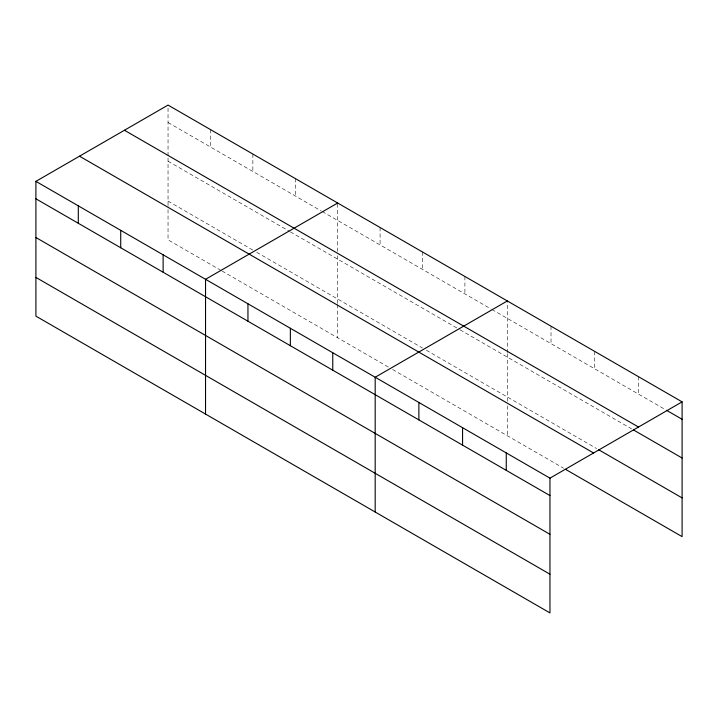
<?xml version="1.0" encoding="UTF-8"?>
<svg xmlns="http://www.w3.org/2000/svg" width="718" height="718" viewBox="0 0 718 718"><rect width="100%" height="100%" fill="white"/><g stroke="black" fill="none" stroke-linecap="round" stroke-linejoin="round"><path stroke-width="0.54" stroke-dasharray="3.59 2.69" d="M168.039 205.545L168.039 156.802M168.039 155.689L168.039 105.079M337.684 255.841L337.684 303.49M337.684 251.417L337.684 203.014M507.321 353.786L507.321 401.425M507.321 352.682L507.321 300.959M168.039 122.5L321.296 210.984M322.256 211.541L490.933 308.919M491.902 309.476L665.595 409.754M168.039 161.227L289.489 231.34M290.449 231.896L459.125 329.284M460.094 329.84L631.607 428.861M168.039 201.121L252.862 250.088M256.721 252.314L422.498 348.033M426.357 350.258L596.649 448.579M221.054 270.453L168.039 239.848L168.039 206.649M222.015 271.009L388.77 367.275M392.62 369.501L563.639 468.244M638.401 376.636L638.401 394.065M594.71 351.407L594.71 368.837M551.011 326.178L551.011 343.608M507.321 405.849L507.321 435.727M464.914 276.475L464.914 293.895M422.498 251.982L422.498 269.412M380.091 227.498L380.091 244.928M337.684 304.594L337.684 337.783M295.269 178.531L295.269 195.951M252.862 154.047L252.862 171.467M210.455 129.563L210.455 146.984"/><path stroke-width="1.08" d="M35.9 181.367L549.961 478.152L549.961 612.921L35.9 316.135L35.9 181.367L168.039 105.079L682.1 401.865L682.1 536.633L565.578 469.357M337.684 203.014L205.536 279.311L205.536 414.08M507.321 300.959L375.182 377.246L375.182 512.015M549.961 478.152L682.1 401.865M666.564 410.319L682.1 419.285M124.438 130.254L638.49 427.039M633.554 429.983L682.1 458.012M598.597 449.701L682.1 497.906M79.51 156.192L593.562 452.977M35.9 198.796L549.961 495.582M35.9 237.514L549.961 534.3M35.9 277.408L549.961 574.203M506.262 452.932L506.262 470.353M462.571 427.704L462.571 445.124M418.872 402.475L418.872 419.895M332.766 352.762L332.766 370.183M290.359 328.279L290.359 345.699M247.952 303.795L247.952 321.215M163.13 254.818L163.13 272.248M120.723 230.334L120.723 247.764M78.307 205.851L78.307 223.28"/></g></svg>
